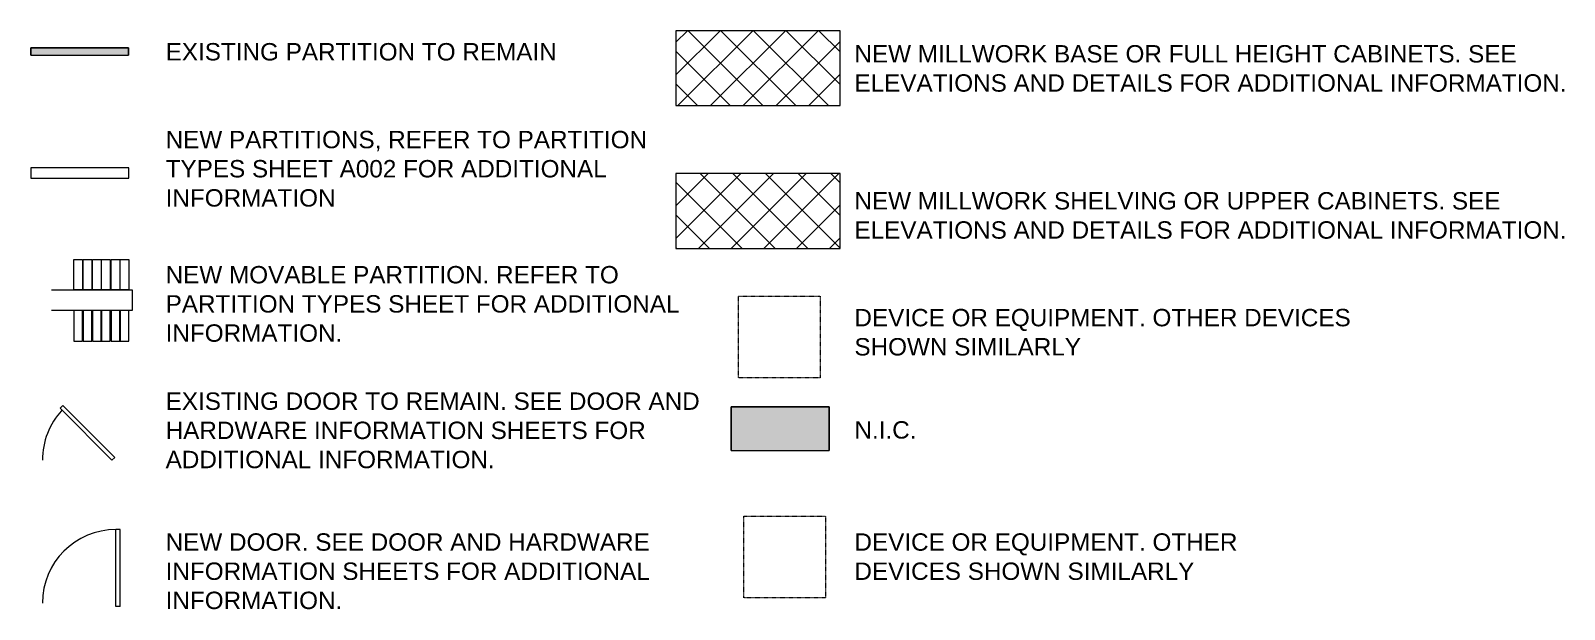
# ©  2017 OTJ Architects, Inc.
# Model space of a CAD drawing. Header units: inches. Extents: x 920 to 3811, y -644 to 2589.
# Drawn here: x 920 to 1671, y -644 to -361 of the extents above; entities that cross this region are included whole.
import ezdxf

# ---------------------------------------------------------------- set-up
doc = ezdxf.new("R2010")
doc.units = ezdxf.units.IN
doc.header["$MEASUREMENT"] = 0
doc.linetypes.add('Dash', pattern=[0.25, 0.125, -0.125])
for name, color, linetype, lineweight in [('A-DETL', 90, 'Continuous', 9), ('A-DETL-GENF', 92, 'Continuous', 9), ('A-DETL-THIN', 151, 'Continuous', 9), ('A-WALL', 113, 'Continuous', 13), ('G-ANNO-TEXT', 231, 'Continuous', 9), ('Q-SPCQ-HDLN', 91, 'Dash', 9)]:
    doc.layers.add(name, color=color, linetype=linetype, lineweight=lineweight)
doc.styles.add('Swis721 Lt BT', font='swissl.ttf', dxfattribs={"height": 8.514638})
pattern_1 = [(45, (0, 0), (-8.01223, 8.01223), []), (135, (0, 0), (-8.01223, -8.01223), [])]

# ---------------------------------------------------------------- blocks, each defined once
blk = doc.blocks.new('Family - ___-1369240-CONSTRUCTION PLAN SYMBOLS')
at = {"layer": 'A-WALL'}
for p, q in [((968.04, -427.98), (920.04, -427.98)), ((920.04, -427.98), (920.04, -432.98)), ((968.04, -432.98), (968.04, -427.98)), ((920.04, -432.98), (968.04, -432.98))]:
    blk.add_line(p, q, dxfattribs=at)
blk = doc.blocks.new('Family - ___-3851164-CONSTRUCTION PLAN SYMBOLS')
at = {"layer": 'Q-SPCQ-HDLN'}
for p, q in [((1269.36, -638.46), (1269.36, -598.46)), ((1269.36, -598.46), (1309.36, -598.46)), ((1309.36, -598.46), (1309.36, -638.46)), ((1309.36, -638.46), (1269.36, -638.46))]:
    blk.add_line(p, q, dxfattribs=at)
blk = doc.blocks.new('Family - ___-3851187-CONSTRUCTION PLAN SYMBOLS')
at = {"layer": 'Q-SPCQ-HDLN'}
for p, q in [((1266.78, -530.84), (1266.78, -490.84)), ((1266.78, -490.84), (1306.78, -490.84)), ((1306.78, -490.84), (1306.78, -530.84)), ((1306.78, -530.84), (1266.78, -530.84))]:
    blk.add_line(p, q, dxfattribs=at)

msp = doc.modelspace()

# ---------------------------------------------------------------- hatches: boundary and pattern name
at = {"layer": 'A-DETL-GENF'}
h = msp.add_hatch(dxfattribs=at)
h.set_pattern_fill('FP_1', style=0, pattern_type=2)
h.set_pattern_definition(pattern_1)
h.paths.add_polyline_path([(1316.59, -397.41), (1316.59, -360.73), (1236.12, -360.73), (1236.12, -397.41), (1311.25, -397.41)], flags=0)
for color, points in [(7, [(967.96, -372.69), (967.96, -369.19), (919.96, -369.19), (919.96, -372.69), (920.04, -372.69)]), (9, [(1311.25, -566.4), (1311.25, -544.9), (1263.25, -544.9), (1263.25, -566.4)])]:
    msp.add_hatch(color=color, dxfattribs=at).paths.add_polyline_path(points, flags=0)
h = msp.add_hatch(dxfattribs=at)
h.set_pattern_fill('FP_1', style=0, pattern_type=2)
h.set_pattern_definition(pattern_1)
h.paths.add_polyline_path([(1316.59, -467.41), (1316.59, -430.73), (1236.12, -430.73), (1236.12, -467.41), (1311.25, -467.41)], flags=0)

# ---------------------------------------------------------------- linework, layer by layer
at = {"layer": 'A-DETL', "lineweight": 13}
for p, q in [((941.12, -472.73), (945.37, -472.73)), ((941.12, -487.61), (941.12, -472.73)), ((945.37, -472.73), (945.37, -487.61)), ((945.62, -472.73), (949.87, -472.73)), ((945.62, -487.61), (945.62, -472.73)), ((949.87, -472.73), (949.87, -487.61)), ((950.24, -472.73), (954.51, -472.73)), ((950.24, -487.61), (950.24, -472.73)), ((954.51, -472.73), (954.51, -487.61)), ((954.74, -472.73), (958.99, -472.73)), ((954.74, -487.61), (954.74, -472.73)), ((958.99, -472.73), (958.99, -487.61)), ((959.37, -472.73), (963.62, -472.73)), ((959.37, -487.61), (959.37, -472.73)), ((963.62, -472.73), (963.62, -487.61)), ((963.87, -472.73), (968.12, -472.73)), ((963.87, -487.61), (963.87, -472.73)), ((968.12, -472.73), (968.12, -487.61)), ((945.37, -487.61), (941.12, -487.61)), ((949.87, -487.61), (945.62, -487.61)), ((954.51, -487.61), (950.24, -487.61)), ((958.99, -487.61), (954.74, -487.61)), ((963.62, -487.61), (959.37, -487.61)), ((968.12, -487.61), (963.87, -487.61)), ((941.12, -497.86), (941.12, -512.73)), ((945.37, -497.86), (941.12, -497.86)), ((945.37, -512.73), (945.37, -497.86)), ((945.62, -497.86), (945.62, -512.73)), ((949.87, -497.86), (945.62, -497.86)), ((949.87, -512.73), (949.87, -497.86)), ((950.24, -497.86), (950.24, -512.73)), ((954.51, -497.86), (950.24, -497.86)), ((954.51, -512.73), (954.51, -497.86)), ((954.74, -497.86), (954.74, -512.73)), ((958.99, -497.86), (954.74, -497.86)), ((958.99, -512.73), (958.99, -497.86)), ((959.37, -497.86), (959.37, -512.73)), ((963.62, -497.86), (959.37, -497.86)), ((963.62, -512.73), (963.62, -497.86)), ((963.87, -497.86), (963.87, -512.73)), ((968.12, -497.86), (963.87, -497.86)), ((968.12, -512.73), (968.12, -497.86)), ((941.12, -512.73), (945.37, -512.73)), ((945.62, -512.73), (949.87, -512.73)), ((950.24, -512.73), (954.51, -512.73)), ((954.74, -512.73), (958.99, -512.73)), ((959.37, -512.73), (963.62, -512.73)), ((963.87, -512.73), (968.12, -512.73))]:
    msp.add_line(p, q, dxfattribs=at)
at = {"layer": 'A-DETL'}
for p, q in [((930.12, -487.61), (969.62, -487.61)), ((969.62, -487.61), (969.62, -497.86)), ((969.62, -497.86), (930.12, -497.86))]:
    msp.add_line(p, q, dxfattribs=at)
at = {"layer": 'A-DETL-THIN'}
for p, q in [((1316.59, -360.73), (1236.12, -360.73)), ((1236.12, -360.73), (1236.12, -397.41)), ((1316.59, -397.41), (1316.59, -360.73)), ((967.96, -369.19), (919.96, -369.19)), ((919.96, -369.19), (919.96, -372.69)), ((919.96, -372.69), (919.96, -369.19)), ((919.96, -369.19), (967.96, -369.19)), ((919.96, -372.69), (967.96, -372.69)), ((919.96, -372.69), (967.96, -372.69)), ((967.96, -372.69), (967.96, -369.19)), ((967.96, -369.19), (967.96, -372.69)), ((1236.12, -397.41), (1316.59, -397.41)), ((1316.59, -430.73), (1236.12, -430.73)), ((1236.12, -430.73), (1236.12, -467.41)), ((1316.59, -467.41), (1316.59, -430.73)), ((1236.12, -467.41), (1316.59, -467.41)), ((935.74, -544.24), (934.33, -545.66)), ((959.79, -571.12), (934.33, -545.66)), ((961.2, -569.71), (935.74, -544.24)), ((1311.25, -544.9), (1263.25, -544.9)), ((1263.25, -544.9), (1263.25, -566.4)), ((1263.25, -566.4), (1263.25, -544.9)), ((1263.25, -544.9), (1311.25, -544.9)), ((1311.25, -566.4), (1311.25, -544.9)), ((1311.25, -544.9), (1311.25, -566.4)), ((961.2, -569.71), (959.79, -571.12)), ((1263.25, -566.4), (1311.25, -566.4)), ((1263.25, -566.4), (1311.25, -566.4)), ((961.75, -642.76), (961.75, -605.05)), ((963.75, -605.05), (961.75, -605.05)), ((963.75, -642.76), (963.75, -605.05)), ((963.75, -642.76), (961.75, -642.76))]:
    msp.add_line(p, q, dxfattribs=at)
for centre, start in [((961.79, -571.12), 137.24721), ((961.79, -641.12), 90.06342)]:
    msp.add_arc(centre, 36.07, start, 180, dxfattribs=at)

# ---------------------------------------------------------------- block references
at = {"lineweight": 9}
for name in ['Family - ___-1369240-CONSTRUCTION PLAN SYMBOLS', 'Family - ___-3851187-CONSTRUCTION PLAN SYMBOLS', 'Family - ___-3851164-CONSTRUCTION PLAN SYMBOLS']:
    msp.add_blockref(name, (0, 0), dxfattribs=at)

# ---------------------------------------------------------------- texts
at = {"layer": 'G-ANNO-TEXT', "color": 7, "attachment_point": 1, "line_spacing_factor": 1.00667, "style": 'Swis721 Lt BT'}
for s, insert, char_height, width in [('EXISTING PARTITION TO REMAIN', (986.09, -366.8), 8.5146, 211.032), ('NEW MILLWORK BASE OR FULL HEIGHT CABINETS. SEE\\PELEVATIONS AND DETAILS FOR ADDITIONAL INFORMATION.', (1323.58, -367.8), 8.5146, 389.232), ('NEW PARTITIONS, REFER TO PARTITION\\PTYPES SHEET A002 FOR ADDITIONAL\\PINFORMATION', (986.09, -409.8), 8.5146, 258.984), ('NEW MILLWORK SHELVING OR UPPER CABINETS. SEE\\PELEVATIONS AND DETAILS FOR ADDITIONAL INFORMATION.', (1323.58, -439.8), 8.5146, 389.232), ('NEW MOVABLE PARTITION. REFER TO\\PPARTITION TYPES SHEET FOR ADDITIONAL\\PINFORMATION.', (986.09, -476), 8.5146, 277.344), ('DEVICE OR EQUIPMENT. OTHER DEVICES\\PSHOWN SIMILARLY', (1323.58, -497.01), 8.5146, 270.108), ('EXISTING DOOR TO REMAIN. SEE DOOR AND\\PHARDWARE INFORMATION SHEETS FOR\\PADDITIONAL INFORMATION.', (986.09, -537.93), 8.5146, 293.004), ('N.I.C.', (1323.58, -552.01), 8.515, 34.668), ('NEW DOOR. SEE DOOR AND HARDWARE\\PINFORMATION SHEETS FOR ADDITIONAL\\PINFORMATION.', (986.09, -606.93), 8.5146, 266.328), ('DEVICE OR EQUIPMENT. OTHER\\PDEVICES SHOWN SIMILARLY', (1323.58, -606.93), 8.5146, 209.088)]:
    msp.add_mtext(s, dxfattribs=dict(at, insert=insert, char_height=char_height, width=width))

doc.saveas('drawing.dxf')
